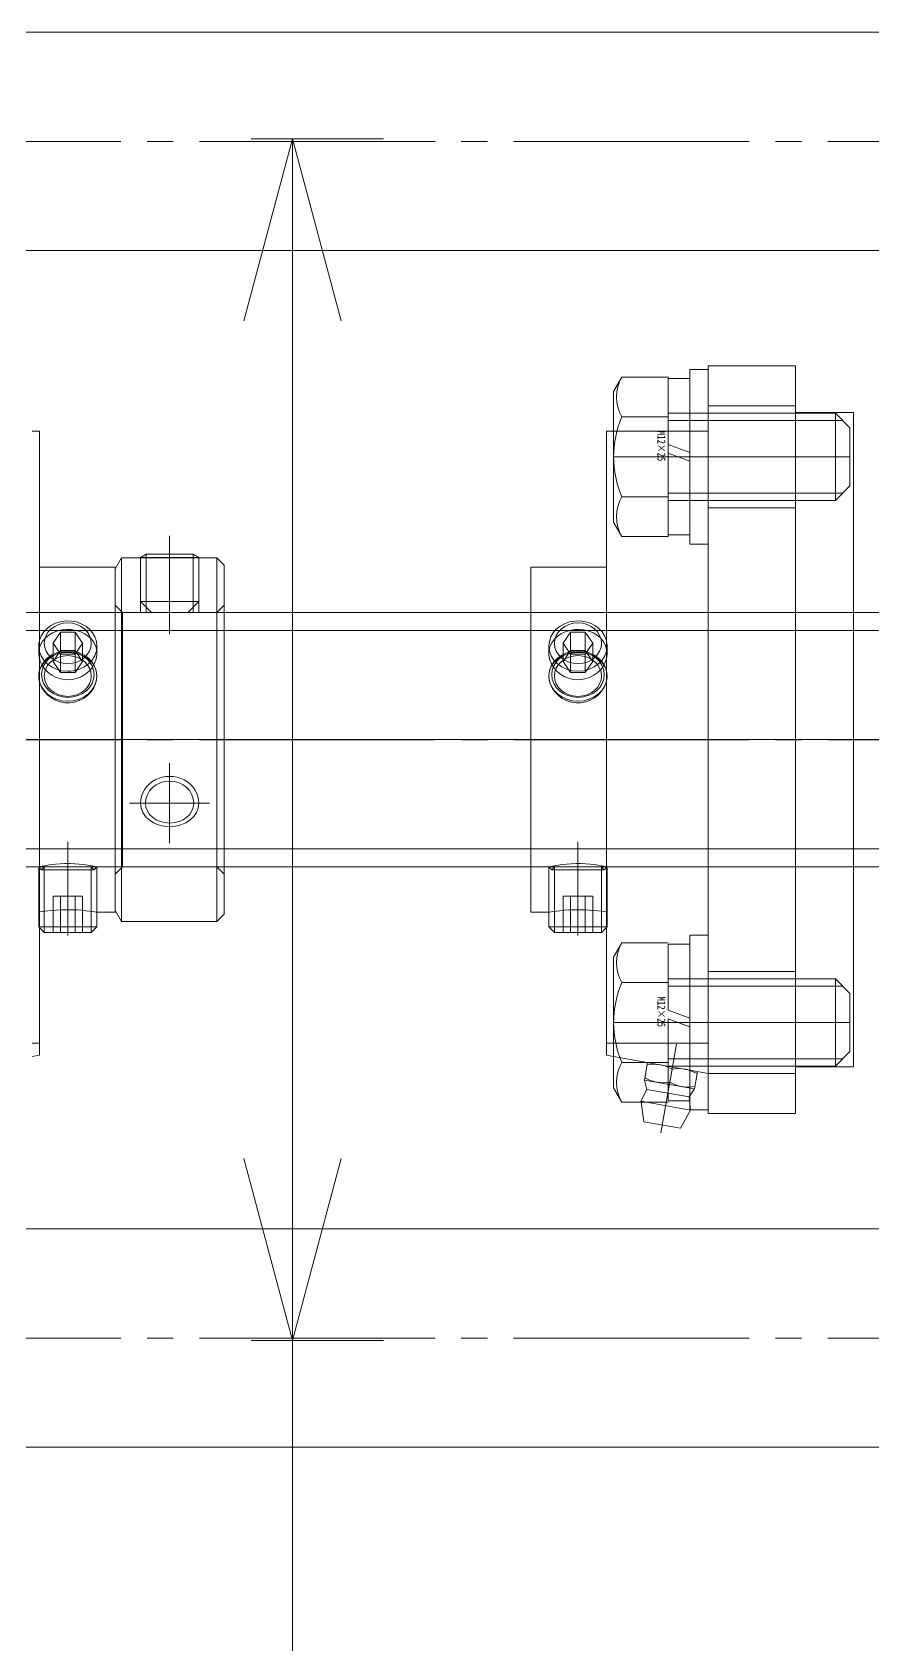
# Model space of a CAD drawing. Units: millimetres at full size. Extents: x -19442 to 19442, y -5866 to 5866.
# Drawn here: x 5717.7 to 5833.3, y 2206.1 to 2427.8 of the extents above; entities that cross this region are included whole.
import ezdxf
from ezdxf.enums import TextEntityAlignment as Align

# ---------------------------------------------------------------- set-up
doc = ezdxf.new("R2010")
doc.units = ezdxf.units.MM
doc.header["$LTSCALE"] = 3.6
doc.linetypes.add('CHAIN2', pattern=[12, 9, -1, 1, -1])
for name, color, linetype, lineweight in [('0-4_05_CENTER', 2, 'CHAIN2', 9), ('0-5_08_DIM', 3, 'Continuous', 9), ('0-6_0', 2, 'Continuous', 9), ('0-8_03_かくれ線', 5, 'Continuous', 9), ('0-9_04_中心線', 4, 'CHAIN2', 9)]:
    doc.layers.add(name, color=color, linetype=linetype, lineweight=lineweight)
doc.styles.add('ＭＳ ゴシック', font='')
doc.styles.get('ＭＳ ゴシック').set_extended_font_data('MS Gothic')

# ---------------------------------------------------------------- blocks, each defined once
blk = doc.blocks.new('A$C1140449C_1')
at = {"layer": '0-4_05_CENTER'}
blk.add_line((668.35, 0), (-668.35, 0), dxfattribs=at)
blk = doc.blocks.new('A$C01295FB4_1')
at = {"layer": '0-6_0'}
blk.add_blockref('A$C1140449C_1', (0, 0), dxfattribs=at)
blk = doc.blocks.new('_Open30')
at = {"layer": '0-5_08_DIM', "color": 4}
blk.add_line((0, 0), (-1, 0), dxfattribs=at)
blk.add_lwpolyline([(-1, 0.26795), (0, 0), (-1, -0.26795)], dxfattribs=at)

msp = doc.modelspace()

# ---------------------------------------------------------------- linework, layer by layer
at = {"layer": '0-5_08_DIM'}
for p, q in [((5747.871, 2413.172), (5766.032, 2413.172)), ((5753.532, 2388.172), (5753.532, 2272.972)), ((5747.871, 2247.972), (5766.032, 2247.972)), ((5753.532, 2247.972), (5753.532, 2070.263))]:
    msp.add_line(p, q, dxfattribs=at)
at = {"layer": '0-8_03_かくれ線'}
for p, q in [((5810.693, 2381.963), (5822.693, 2381.963)), ((5810.693, 2381.963), (5810.693, 2345.572)), ((5810.693, 2381.463), (5810.693, 2357.463)), ((5822.693, 2381.963), (5822.693, 2345.572)), ((5798.83, 2380.432), (5797.693, 2378.463)), ((5805.193, 2380.432), (5798.83, 2380.432)), ((5805.193, 2380.432), (5805.193, 2358.493)), ((5805.193, 2371.155), (5805.193, 2380.213)), ((5805.193, 2380.213), (5808.193, 2380.213)), ((5808.193, 2370.063), (5808.193, 2380.213)), ((5797.693, 2360.463), (5797.693, 2378.463)), ((5805.193, 2374.947), (5798.83, 2374.947)), ((5805.193, 2375.463), (5828.193, 2375.463)), ((5822.693, 2376.463), (5810.693, 2376.463)), ((5822.693, 2375.572), (5830.693, 2375.572)), ((5828.193, 2375.463), (5830.193, 2373.463)), ((5828.193, 2363.463), (5828.193, 2375.463)), ((5718.74, 2372.972), (5717.74, 2372.972)), ((5718.74, 2372.972), (5718.74, 2345.572)), ((5796.693, 2372.972), (5797.693, 2372.972)), ((5796.693, 2372.972), (5796.693, 2345.572)), ((5797.693, 2372.972), (5810.693, 2372.972)), ((5805.193, 2374.463), (5829.193, 2374.463)), ((5830.193, 2365.463), (5830.193, 2373.463)), ((5808.193, 2370.063), (5805.193, 2371.155)), ((5805.193, 2358.713), (5805.193, 2369.955)), ((5808.193, 2368.863), (5805.193, 2369.955)), ((5808.193, 2358.713), (5808.193, 2368.863)), ((5805.193, 2363.978), (5798.83, 2363.978)), ((5805.193, 2364.463), (5829.193, 2364.463)), ((5828.193, 2363.463), (5830.193, 2365.463)), ((5805.193, 2363.463), (5828.193, 2363.463)), ((5822.693, 2362.463), (5810.693, 2362.463)), ((5798.83, 2358.493), (5797.693, 2360.463)), ((5805.193, 2358.493), (5798.83, 2358.493)), ((5808.193, 2358.713), (5805.193, 2358.713)), ((5808.193, 2357.463), (5810.693, 2357.463)), ((5729.14, 2354.072), (5730.006, 2355.572)), ((5743.14, 2355.572), (5730.006, 2355.572)), ((5730.006, 2355.572), (5730.006, 2345.572)), ((5733.406, 2356.072), (5732.64, 2355.629)), ((5740.64, 2355.629), (5732.64, 2355.629)), ((5732.64, 2355.572), (5732.64, 2355.629)), ((5732.64, 2348.072), (5732.64, 2355.572)), ((5733.406, 2356.072), (5739.873, 2356.072)), ((5740.64, 2355.629), (5739.873, 2356.072)), ((5740.64, 2355.572), (5740.64, 2355.629)), ((5740.64, 2355.572), (5740.64, 2348.072)), ((5743.14, 2355.572), (5744.14, 2354.572)), ((5743.14, 2355.572), (5743.14, 2345.572)), ((5729.14, 2354.297), (5718.74, 2354.297)), ((5729.14, 2354.297), (5729.14, 2345.572)), ((5729.14, 2354.072), (5729.14, 2345.572)), ((5744.14, 2345.572), (5744.14, 2354.572)), ((5786.293, 2354.297), (5796.693, 2354.297)), ((5786.293, 2354.297), (5786.293, 2345.572)), ((5930.491, 2348.072), (5552.491, 2348.072)), ((5730.14, 2348.072), (5730.14, 2313.072)), ((5740.64, 2349.572), (5732.64, 2349.572)), ((5734.14, 2348.072), (5732.64, 2349.572)), ((5739.14, 2348.072), (5740.64, 2349.572)), ((5743.14, 2348.072), (5744.14, 2349.072)), ((5743.14, 2348.072), (5743.14, 2313.072)), ((5718.74, 2345.572), (5718.74, 2315.572)), ((5720.619, 2343.822), (5721.629, 2345.337)), ((5721.629, 2342.306), (5720.619, 2343.822)), ((5721.629, 2345.337), (5723.65, 2345.337)), ((5721.629, 2342.837), (5721.629, 2345.337)), ((5723.65, 2345.337), (5724.66, 2343.822)), ((5724.66, 2343.822), (5723.65, 2342.306)), ((5724.66, 2341.322), (5724.66, 2343.822)), ((5729.14, 2345.572), (5729.14, 2315.572)), ((5729.14, 2345.572), (5729.14, 2315.572)), ((5730.006, 2345.572), (5730.006, 2315.572)), ((5743.14, 2345.572), (5743.14, 2315.572)), ((5744.14, 2315.572), (5744.14, 2345.572)), ((5786.293, 2345.572), (5786.293, 2315.572)), ((5791.783, 2345.337), (5790.772, 2343.822)), ((5790.772, 2341.322), (5790.772, 2343.822)), ((5790.772, 2343.822), (5791.783, 2342.306)), ((5793.803, 2345.337), (5791.783, 2345.337)), ((5794.814, 2343.822), (5793.803, 2345.337)), ((5793.803, 2342.837), (5793.803, 2345.337)), ((5793.803, 2342.306), (5794.814, 2343.822)), ((5796.693, 2345.572), (5796.693, 2315.572)), ((5810.693, 2345.572), (5810.693, 2315.572)), ((5822.693, 2345.572), (5822.693, 2315.572)), ((5718.64, 2343.438), (5718.64, 2342.434)), ((5720.619, 2341.322), (5721.629, 2342.837)), ((5721.629, 2342.306), (5723.65, 2342.306)), ((5721.629, 2339.806), (5721.629, 2342.306)), ((5723.65, 2342.837), (5724.66, 2341.322)), ((5723.65, 2339.806), (5723.65, 2342.306)), ((5724.66, 2341.322), (5723.65, 2339.806)), ((5726.64, 2342.433), (5726.64, 2343.438)), ((5788.793, 2342.433), (5788.793, 2343.438)), ((5791.783, 2342.837), (5790.772, 2341.322)), ((5790.772, 2341.322), (5791.783, 2339.806)), ((5793.803, 2342.306), (5791.783, 2342.306)), ((5791.783, 2339.806), (5791.783, 2342.306)), ((5794.814, 2341.322), (5793.803, 2342.837)), ((5793.803, 2339.806), (5793.803, 2342.306)), ((5796.793, 2343.438), (5796.793, 2342.434)), ((5723.65, 2339.806), (5721.629, 2339.806)), ((5791.783, 2339.806), (5793.803, 2339.806)), ((5729.14, 2315.572), (5729.14, 2306.847)), ((5729.14, 2315.572), (5729.14, 2307.072)), ((5730.006, 2315.572), (5730.006, 2305.572)), ((5743.14, 2315.572), (5743.14, 2305.572)), ((5744.14, 2306.572), (5744.14, 2315.572)), ((5786.293, 2315.572), (5786.293, 2306.847)), ((5810.693, 2315.572), (5810.693, 2279.181)), ((5822.693, 2315.572), (5822.693, 2279.181)), ((5932.74, 2313.072), (5552.491, 2313.072)), ((5718.64, 2313.072), (5719.023, 2312.688)), ((5718.64, 2306.847), (5718.64, 2313.072)), ((5719.407, 2313.072), (5719.023, 2312.688)), ((5726.256, 2312.688), (5719.023, 2312.688)), ((5719.407, 2306.963), (5719.407, 2313.072)), ((5726.256, 2312.688), (5725.873, 2313.072)), ((5725.873, 2306.963), (5725.873, 2313.072)), ((5726.256, 2312.688), (5726.64, 2313.072)), ((5726.64, 2306.847), (5726.64, 2313.072)), ((5743.14, 2313.072), (5744.14, 2312.072)), ((5789.176, 2312.688), (5788.793, 2313.072)), ((5788.793, 2306.847), (5788.793, 2313.072)), ((5789.176, 2312.688), (5789.56, 2313.072)), ((5789.176, 2312.688), (5796.409, 2312.688)), ((5789.56, 2306.963), (5789.56, 2313.072)), ((5796.026, 2313.072), (5796.409, 2312.688)), ((5796.026, 2306.963), (5796.026, 2313.072)), ((5796.793, 2313.072), (5796.409, 2312.688)), ((5796.793, 2306.847), (5796.793, 2313.072)), ((5720.619, 2309.072), (5720.619, 2304.072)), ((5724.66, 2309.072), (5720.619, 2309.072)), ((5721.629, 2309.072), (5721.629, 2304.072)), ((5723.65, 2309.072), (5723.65, 2304.072)), ((5724.66, 2309.072), (5724.66, 2304.072)), ((5790.772, 2309.072), (5790.772, 2304.072)), ((5790.772, 2309.072), (5794.814, 2309.072)), ((5791.783, 2309.072), (5791.783, 2304.072)), ((5793.803, 2309.072), (5793.803, 2304.072)), ((5794.814, 2309.072), (5794.814, 2304.072)), ((5718.64, 2306.847), (5718.727, 2306.861)), ((5718.64, 2306.847), (5718.64, 2304.839)), ((5719.407, 2304.072), (5719.407, 2306.964)), ((5722.879, 2307.185), (5722.527, 2307.186)), ((5725.873, 2304.072), (5725.873, 2306.964)), ((5726.626, 2306.847), (5729.14, 2306.847)), ((5726.64, 2304.839), (5726.64, 2306.849)), ((5729.14, 2307.072), (5730.006, 2305.572)), ((5743.14, 2305.572), (5744.14, 2306.572)), ((5788.806, 2306.847), (5786.293, 2306.847)), ((5788.793, 2304.839), (5788.793, 2306.849)), ((5789.56, 2304.072), (5789.56, 2306.964)), ((5792.553, 2307.185), (5792.906, 2307.186)), ((5796.026, 2304.072), (5796.026, 2306.964)), ((5796.793, 2306.847), (5796.705, 2306.861)), ((5796.793, 2306.847), (5796.793, 2304.839)), ((5718.64, 2304.839), (5718.74, 2304.739)), ((5718.64, 2304.839), (5718.74, 2304.839)), ((5718.74, 2304.839), (5726.64, 2304.839)), ((5718.74, 2304.739), (5719.407, 2304.072)), ((5743.14, 2305.572), (5730.006, 2305.572)), ((5796.693, 2304.839), (5788.793, 2304.839)), ((5796.693, 2304.739), (5796.026, 2304.072)), ((5796.793, 2304.839), (5796.693, 2304.739)), ((5796.793, 2304.839), (5796.693, 2304.839)), ((5808.193, 2303.681), (5808.193, 2279.681)), ((5810.693, 2303.681), (5808.193, 2303.681)), ((5798.83, 2302.65), (5797.693, 2300.681)), ((5805.193, 2302.65), (5798.83, 2302.65)), ((5797.693, 2282.681), (5797.693, 2300.681)), ((5805.193, 2297.166), (5798.83, 2297.166)), ((5805.193, 2297.681), (5828.193, 2297.681)), ((5810.693, 2298.681), (5822.693, 2298.681)), ((5828.193, 2297.681), (5830.193, 2295.681)), ((5828.193, 2285.681), (5828.193, 2297.681)), ((5805.193, 2296.681), (5829.193, 2296.681)), ((5830.193, 2287.681), (5830.193, 2295.681)), ((5808.193, 2292.281), (5805.193, 2293.373)), ((5805.193, 2280.931), (5805.193, 2292.173)), ((5808.193, 2291.081), (5805.193, 2292.173)), ((5717.74, 2288.84), (5718.74, 2288.84)), ((5797.693, 2288.84), (5796.693, 2288.84)), ((5797.693, 2288.84), (5810.693, 2288.84)), ((5810.693, 2284.681), (5797.693, 2286.995)), ((5805.193, 2286.196), (5798.83, 2286.196)), ((5802.346, 2286.175), (5801.922, 2283.772)), ((5805.193, 2286.681), (5829.193, 2286.681)), ((5828.193, 2285.681), (5830.193, 2287.681)), ((5808.816, 2282.556), (5801.922, 2283.772)), ((5802.244, 2282.487), (5801.922, 2283.772)), ((5805.193, 2285.681), (5828.193, 2285.681)), ((5805.739, 2285.259), (5805.424, 2283.472)), ((5808.816, 2282.556), (5809.24, 2284.959)), ((5810.693, 2284.681), (5822.693, 2284.681)), ((5798.83, 2280.711), (5797.693, 2282.681)), ((5801.448, 2280.85), (5802.244, 2282.487)), ((5808.074, 2281.459), (5808.263, 2279.648)), ((5805.193, 2280.711), (5798.83, 2280.711)), ((5801.865, 2278.035), (5801.468, 2280.711)), ((5808.263, 2279.648), (5802.235, 2280.711)), ((5808.193, 2280.931), (5805.193, 2280.931)), ((5808.193, 2279.681), (5810.693, 2279.681)), ((5822.693, 2279.181), (5810.693, 2279.181)), ((5842.74, 2233.291), (5702.74, 2233.291))]:
    msp.add_line(p, q, dxfattribs=at)
for points in [[(5842.74, 2427.836), (5692.74, 2427.836), (5692.74, 2397.836), (5842.74, 2397.836)], [(5842.74, 2345.563), (5692.74, 2345.563), (5692.74, 2315.563), (5842.74, 2315.563)]]:
    msp.add_lwpolyline(points, close=True, dxfattribs=at)
for points in [[(5810.693, 2381.463), (5808.193, 2381.463), (5808.193, 2357.463)], [(5830.693, 2375.572), (5830.693, 2285.572), (5822.693, 2285.572)], [(5733.406, 2348.072), (5733.406, 2355.572), (5733.406, 2356.072)], [(5739.873, 2348.072), (5739.873, 2355.572), (5739.873, 2356.072)], [(5743.14, 2348.072), (5730.14, 2348.072), (5729.14, 2349.072)], [(5726.64, 2342.434), (5726.616, 2342.81), (5726.488, 2343.364), (5726.255, 2343.885), (5725.921, 2344.359), (5725.496, 2344.776), (5724.985, 2345.129), (5724.407, 2345.405), (5723.777, 2345.599), (5723.115, 2345.706), (5722.446, 2345.725), (5721.783, 2345.656), (5721.148, 2345.502), (5720.555, 2345.268), (5720.016, 2344.952), (5719.549, 2344.566), (5719.166, 2344.11), (5718.881, 2343.6), (5718.705, 2343.051), (5718.64, 2342.474), (5718.64, 2342.434), (5718.688, 2341.894), (5718.845, 2341.321), (5719.108, 2340.772), (5719.467, 2340.262), (5719.919, 2339.804), (5720.448, 2339.418), (5721.043, 2339.116), (5721.685, 2338.91), (5722.159, 2338.828), (5722.64, 2338.8)], [(5721.629, 2339.806), (5720.619, 2341.322), (5720.619, 2343.822)], [(5721.629, 2342.837), (5723.65, 2342.837), (5723.65, 2345.337)], [(5788.793, 2342.434), (5788.817, 2342.81), (5788.944, 2343.364), (5789.177, 2343.885), (5789.512, 2344.359), (5789.936, 2344.776), (5790.447, 2345.129), (5791.025, 2345.405), (5791.655, 2345.599), (5792.318, 2345.706), (5792.987, 2345.725), (5793.65, 2345.656), (5794.284, 2345.502), (5794.877, 2345.268), (5795.417, 2344.952), (5795.883, 2344.566), (5796.266, 2344.11), (5796.551, 2343.6), (5796.728, 2343.051), (5796.793, 2342.474), (5796.793, 2342.434), (5796.744, 2341.894), (5796.587, 2341.321), (5796.325, 2340.772), (5795.966, 2340.262), (5795.513, 2339.804), (5794.985, 2339.418), (5794.389, 2339.116), (5793.747, 2338.91), (5793.274, 2338.828), (5792.793, 2338.8)], [(5793.803, 2342.837), (5791.783, 2342.837), (5791.783, 2345.337)], [(5793.803, 2339.806), (5794.814, 2341.322), (5794.814, 2343.822)], [(5718.735, 2340.063), (5718.906, 2340.534), (5719.19, 2341.016), (5719.573, 2341.45), (5720.039, 2341.821), (5720.589, 2342.126), (5721.199, 2342.352), (5721.848, 2342.495), (5722.521, 2342.553), (5723.181, 2342.526), (5723.825, 2342.419), (5724.434, 2342.233), (5724.993, 2341.972), (5725.499, 2341.631), (5725.925, 2341.223), (5726.263, 2340.746), (5726.498, 2340.218), (5726.604, 2339.778), (5726.64, 2339.322)], [(5722.64, 2338.8), (5723.306, 2338.854), (5723.953, 2339.011), (5724.562, 2339.267), (5725.118, 2339.611), (5725.608, 2340.037), (5726.015, 2340.528), (5726.328, 2341.071), (5726.537, 2341.646), (5726.632, 2342.229), (5726.64, 2342.434)], [(5796.698, 2340.063), (5796.527, 2340.534), (5796.243, 2341.016), (5795.86, 2341.45), (5795.394, 2341.821), (5794.843, 2342.126), (5794.234, 2342.352), (5793.584, 2342.495), (5792.912, 2342.553), (5792.252, 2342.526), (5791.607, 2342.419), (5790.999, 2342.233), (5790.439, 2341.972), (5789.934, 2341.631), (5789.507, 2341.223), (5789.169, 2340.746), (5788.934, 2340.218), (5788.829, 2339.778), (5788.793, 2339.322)], [(5792.793, 2338.8), (5792.127, 2338.854), (5791.48, 2339.011), (5790.87, 2339.267), (5790.315, 2339.611), (5789.824, 2340.037), (5789.417, 2340.528), (5789.104, 2341.071), (5788.896, 2341.646), (5788.8, 2342.229), (5788.793, 2342.434)], [(5718.64, 2339.322), (5718.66, 2339.67), (5718.721, 2340.009), (5718.735, 2340.063)], [(5718.725, 2338.598), (5718.674, 2338.866), (5718.64, 2339.322)], [(5726.64, 2339.322), (5726.584, 2338.742), (5726.421, 2338.167), (5726.154, 2337.615), (5725.792, 2337.102), (5725.337, 2336.638), (5724.806, 2336.247), (5724.205, 2335.939), (5723.559, 2335.731), (5722.896, 2335.635), (5722.225, 2335.647), (5721.58, 2335.767), (5720.964, 2335.986), (5720.39, 2336.3), (5719.877, 2336.696), (5719.431, 2337.172), (5719.074, 2337.704), (5718.82, 2338.275), (5718.725, 2338.598)], [(5788.793, 2339.322), (5788.849, 2338.742), (5789.012, 2338.167), (5789.279, 2337.615), (5789.641, 2337.102), (5790.096, 2336.638), (5790.627, 2336.247), (5791.227, 2335.939), (5791.874, 2335.731), (5792.537, 2335.635), (5793.207, 2335.647), (5793.853, 2335.767), (5794.469, 2335.986), (5795.043, 2336.3), (5795.555, 2336.696), (5796.002, 2337.172), (5796.358, 2337.704), (5796.613, 2338.275), (5796.707, 2338.598)], [(5796.793, 2339.322), (5796.772, 2339.67), (5796.711, 2340.009), (5796.698, 2340.063)], [(5796.707, 2338.598), (5796.759, 2338.866), (5796.793, 2339.322)], [(5718.74, 2315.572), (5718.74, 2287.172), (5717.74, 2286.995)], [(5796.693, 2315.572), (5796.693, 2287.172), (5797.693, 2286.995)], [(5726.64, 2313.072), (5726.586, 2313.084), (5726.421, 2313.12), (5726.158, 2313.175), (5725.792, 2313.246), (5725.344, 2313.322), (5724.806, 2313.398), (5724.215, 2313.462), (5723.559, 2313.51), (5722.906, 2313.533), (5722.225, 2313.53), (5721.589, 2313.503), (5720.964, 2313.453), (5720.397, 2313.388), (5719.877, 2313.312), (5719.436, 2313.236), (5719.074, 2313.166), (5718.822, 2313.113), (5718.674, 2313.079), (5718.64, 2313.072)], [(5743.14, 2313.072), (5730.14, 2313.072), (5729.14, 2312.072)], [(5788.793, 2313.072), (5788.847, 2313.084), (5789.012, 2313.12), (5789.274, 2313.175), (5789.641, 2313.246), (5790.089, 2313.322), (5790.627, 2313.398), (5791.218, 2313.462), (5791.874, 2313.51), (5792.527, 2313.533), (5793.207, 2313.53), (5793.844, 2313.503), (5794.469, 2313.453), (5795.035, 2313.388), (5795.555, 2313.312), (5795.996, 2313.236), (5796.358, 2313.166), (5796.61, 2313.113), (5796.759, 2313.079), (5796.793, 2313.072)], [(5718.727, 2306.861), (5718.845, 2306.881), (5719.103, 2306.92), (5719.467, 2306.972), (5719.912, 2307.028), (5720.448, 2307.084), (5721.034, 2307.131), (5721.685, 2307.167), (5722.155, 2307.181), (5722.64, 2307.186)], [(5722.64, 2307.186), (5723.296, 2307.177), (5723.953, 2307.15), (5724.554, 2307.108), (5725.118, 2307.055), (5725.602, 2306.999), (5726.015, 2306.944), (5726.325, 2306.898), (5726.537, 2306.864), (5726.632, 2306.848), (5726.64, 2306.847)], [(5792.793, 2307.186), (5792.136, 2307.177), (5791.48, 2307.15), (5790.878, 2307.108), (5790.315, 2307.055), (5789.83, 2306.999), (5789.417, 2306.944), (5789.108, 2306.898), (5788.896, 2306.864), (5788.801, 2306.848), (5788.793, 2306.847)], [(5796.705, 2306.861), (5796.587, 2306.881), (5796.33, 2306.92), (5795.966, 2306.972), (5795.521, 2307.028), (5794.985, 2307.084), (5794.398, 2307.131), (5793.747, 2307.167), (5793.277, 2307.181), (5792.793, 2307.186)], [(5719.407, 2304.072), (5725.873, 2304.072), (5726.64, 2304.839)], [(5796.026, 2304.072), (5789.56, 2304.072), (5788.793, 2304.839)], [(5805.193, 2293.373), (5805.193, 2302.431), (5808.193, 2302.431)], [(5802.292, 2285.867), (5802.733, 2285.919), (5803.176, 2285.942), (5803.625, 2285.927), (5804.07, 2285.871)], [(5805.424, 2283.472), (5804.982, 2283.42), (5804.54, 2283.398), (5804.091, 2283.412), (5803.646, 2283.468), (5803.524, 2283.491), (5803.127, 2283.591), (5802.738, 2283.724), (5801.977, 2284.08)], [(5804.07, 2285.871), (5804.192, 2285.848), (5804.589, 2285.748), (5804.977, 2285.615), (5805.739, 2285.259), (5806.18, 2285.312), (5806.622, 2285.334), (5807.072, 2285.319), (5807.516, 2285.263)], [(5807.516, 2285.263), (5807.638, 2285.24), (5808.036, 2285.14), (5808.424, 2285.007), (5809.186, 2284.652)], [(5808.816, 2282.556), (5808.074, 2281.459), (5802.244, 2282.487)], [(5808.87, 2282.864), (5808.429, 2282.812), (5807.987, 2282.79), (5807.537, 2282.804), (5807.093, 2282.86), (5806.971, 2282.884), (5806.573, 2282.983), (5806.185, 2283.116), (5805.424, 2283.472)], [(5802.235, 2280.711), (5801.448, 2280.85), (5801.468, 2280.711)], [(5808.263, 2279.648), (5806.908, 2277.146), (5801.865, 2278.035)], [(5692.74, 2233.291), (5692.74, 2263.291), (5842.74, 2263.291), (5842.74, 2233.291)]]:
    msp.add_lwpolyline(points, dxfattribs=at)
for centre, radius, start, end in [((5803.58, 2377.69), 5.485, 150.00001, 209.99999), ((5811.489, 2369.463), 13.796, 156.57346, 203.42654), ((5803.58, 2361.235), 5.485, 150.00001, 209.99999), ((5803.58, 2299.908), 5.485, 150.00001, 209.99999), ((5811.489, 2291.681), 13.796, 156.57346, 203.42654), ((5803.58, 2283.454), 5.485, 150.00001, 209.99999)]:
    msp.add_arc(centre, radius, start, end, dxfattribs=at)
for centre, major_axis, ratio, start_param, end_param in [((5722.64, 2343.438), (-4, 0), 0.866025, 3.1415927, 6.05911), ((5792.793, 2343.438), (4, 0), 0.866025, 0.2240753, 3.1415927), ((5722.64, 2343.438), (-4, 0), 0.866025, 6.05911, 6.2831853), ((5792.793, 2343.438), (4, 0), 0.866025, 6.2831853, 6.5072606), ((5722.64, 2343.438), (-4, 0), 0.866025, 0, 1.5707963), ((5722.64, 2343.438), (-4, 0), 0.866025, 1.5707963, 3.1415927), ((5792.793, 2343.438), (4, 0), 0.866025, 3.1415927, 4.712389), ((5792.793, 2343.438), (4, 0), 0.866025, 4.712389, 6.2831853), ((5736.64, 2321.822), (4, 0), 0.923935, 6.2831853, 9.424778), ((5736.64, 2321.822), (-3.324, 0), 0.91394, 3.1415927, 6.2831853), ((5736.64, 2321.822), (4, 0), 0.808116, 3.1415927, 6.2831853), ((5736.64, 2321.822), (3.324, 0), 0.818111, 3.1415927, 6.2831853)]:
    msp.add_ellipse(centre, major_axis=major_axis, ratio=ratio, start_param=start_param, end_param=end_param, dxfattribs=at)
for centre, major_axis in [((5722.64, 2343.822), (3.233, 0)), ((5792.793, 2343.822), (-3.233, 0)), ((5722.64, 2339.322), (-4, 0)), ((5722.64, 2339.513), (3.616, 0)), ((5722.64, 2339.322), (3.233, 0)), ((5792.793, 2339.322), (4, 0)), ((5792.793, 2339.513), (-3.616, 0)), ((5792.793, 2339.322), (-3.233, 0))]:
    msp.add_ellipse(centre, major_axis=major_axis, ratio=0.866025, dxfattribs=at)
at = {"layer": '0-9_04_中心線'}
for p, q in [((5902.74, 2412.836), (5654.74, 2412.836)), ((5797.693, 2369.463), (5830.193, 2369.463)), ((5810.093, 2369.463), (5823.293, 2369.463)), ((5736.64, 2358.572), (5736.64, 2345.072)), ((7030.491, 2330.572), (5540.491, 2330.572)), ((5902.74, 2330.563), (5654.74, 2330.563)), ((5682.52, 2330.572), (5731.36, 2330.572)), ((5726.14, 2330.572), (5747.14, 2330.572)), ((5832.913, 2330.572), (5784.073, 2330.572)), ((5736.64, 2327.322), (5736.64, 2316.322)), ((5731.14, 2321.822), (5742.14, 2321.822)), ((5722.64, 2303.622), (5722.64, 2316.533)), ((5792.793, 2303.622), (5792.793, 2316.533)), ((5797.693, 2291.681), (5830.193, 2291.681)), ((5808.193, 2291.681), (5810.693, 2291.681)), ((5810.093, 2291.681), (5823.293, 2291.681)), ((5806.342, 2288.679), (5804.196, 2276.51)), ((5902.74, 2248.291), (5654.74, 2248.291))]:
    msp.add_line(p, q, dxfattribs=at)

# ---------------------------------------------------------------- block references
at = {"layer": '0-5_08_DIM', "xscale": 25, "yscale": 25}
for p, rotation in [((5753.532, 2413.172), 90), ((5753.532, 2247.972), 270)]:
    msp.add_blockref('_Open30', p, dxfattribs=dict(at, rotation=rotation))
at = {"layer": '0-6_0'}
msp.add_blockref('A$C01295FB4_1', (6129.74, 2330.572), dxfattribs=at)

# ---------------------------------------------------------------- texts
at = {"layer": '0-8_03_かくれ線', "style": 'ＭＳ ゴシック', "width": 0.8}
for p in [(5803.393, 2373.028), (5803.393, 2295.246)]:
    msp.add_text('M12×25', height=1.1, rotation=270, dxfattribs=at).set_placement(p, align=Align.BOTTOM_LEFT)

doc.saveas('drawing.dxf')
